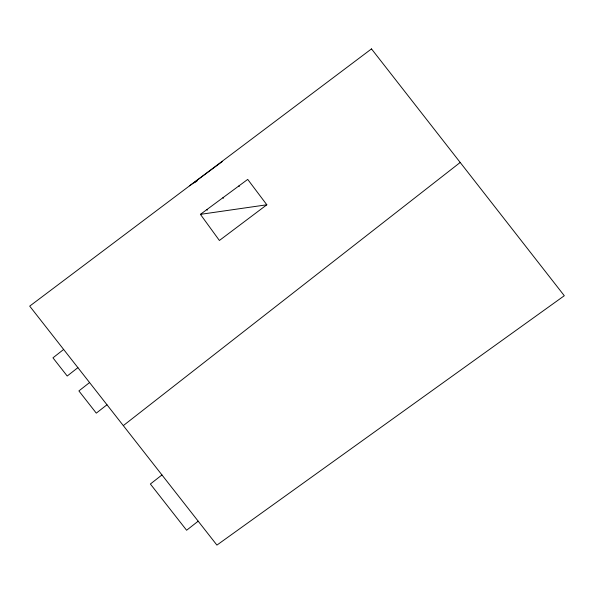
<?xml version="1.0" encoding="UTF-8"?>
<svg xmlns="http://www.w3.org/2000/svg" width="594" height="594" viewBox="0 0 594 594"><rect width="100%" height="100%" fill="white"/><g stroke="black" fill="none" stroke-linecap="round" stroke-linejoin="round"><path stroke-width="0.89" d="M63.64 349.458L52.955 357.833L67.211 376.024L77.896 367.649M89.575 382.558L78.891 390.926L96.295 413.142L106.979 404.774M161.954 474.948L150.379 484.013L186.605 530.249L198.181 521.183M123.307 425.616L460.202 162.459M222.542 161.368L189.545 185.833M194.542 182.804L197.505 180.583M266.825 204.782L219.394 240.481L200.416 214.352L247.72 179.403L266.825 204.782L200.416 214.352M238.81 185.981L239.248 186.575M222.921 197.728L223.359 198.322M206.838 209.608L207.276 210.202M371.495 48.901L29.7 306.133L216.921 545.099L564.3 295.723L371.495 48.901"/></g></svg>
